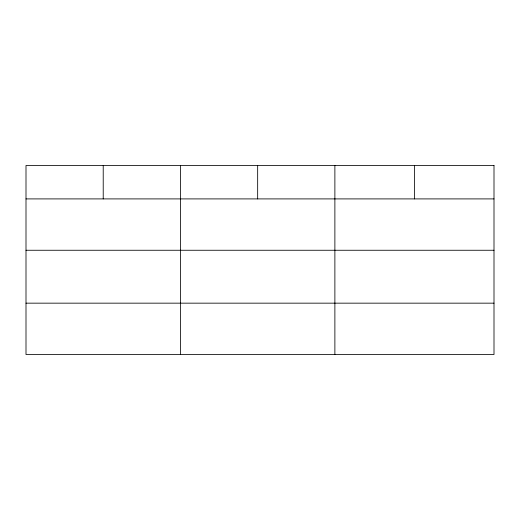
<?xml version="1.0" encoding="UTF-8"?>
<svg xmlns="http://www.w3.org/2000/svg" width="520" height="520" viewBox="0 0 520 520"><rect width="100%" height="100%" fill="white"/><g stroke="black" fill="none" stroke-linecap="round" stroke-linejoin="round"><path stroke-width="0.78" d="M26 198.906L494 198.906M26 250.257L494 250.257M26 303.16L494 303.16M414.44 165.497L414.44 198.906M334.88 165.497L334.88 354.504M257.66 165.497L257.66 198.906M180.44 165.497L180.44 354.504M103.22 165.497L103.22 198.906M494 165.497L26 165.497L26 354.504L494 354.504L494 165.497"/></g></svg>
